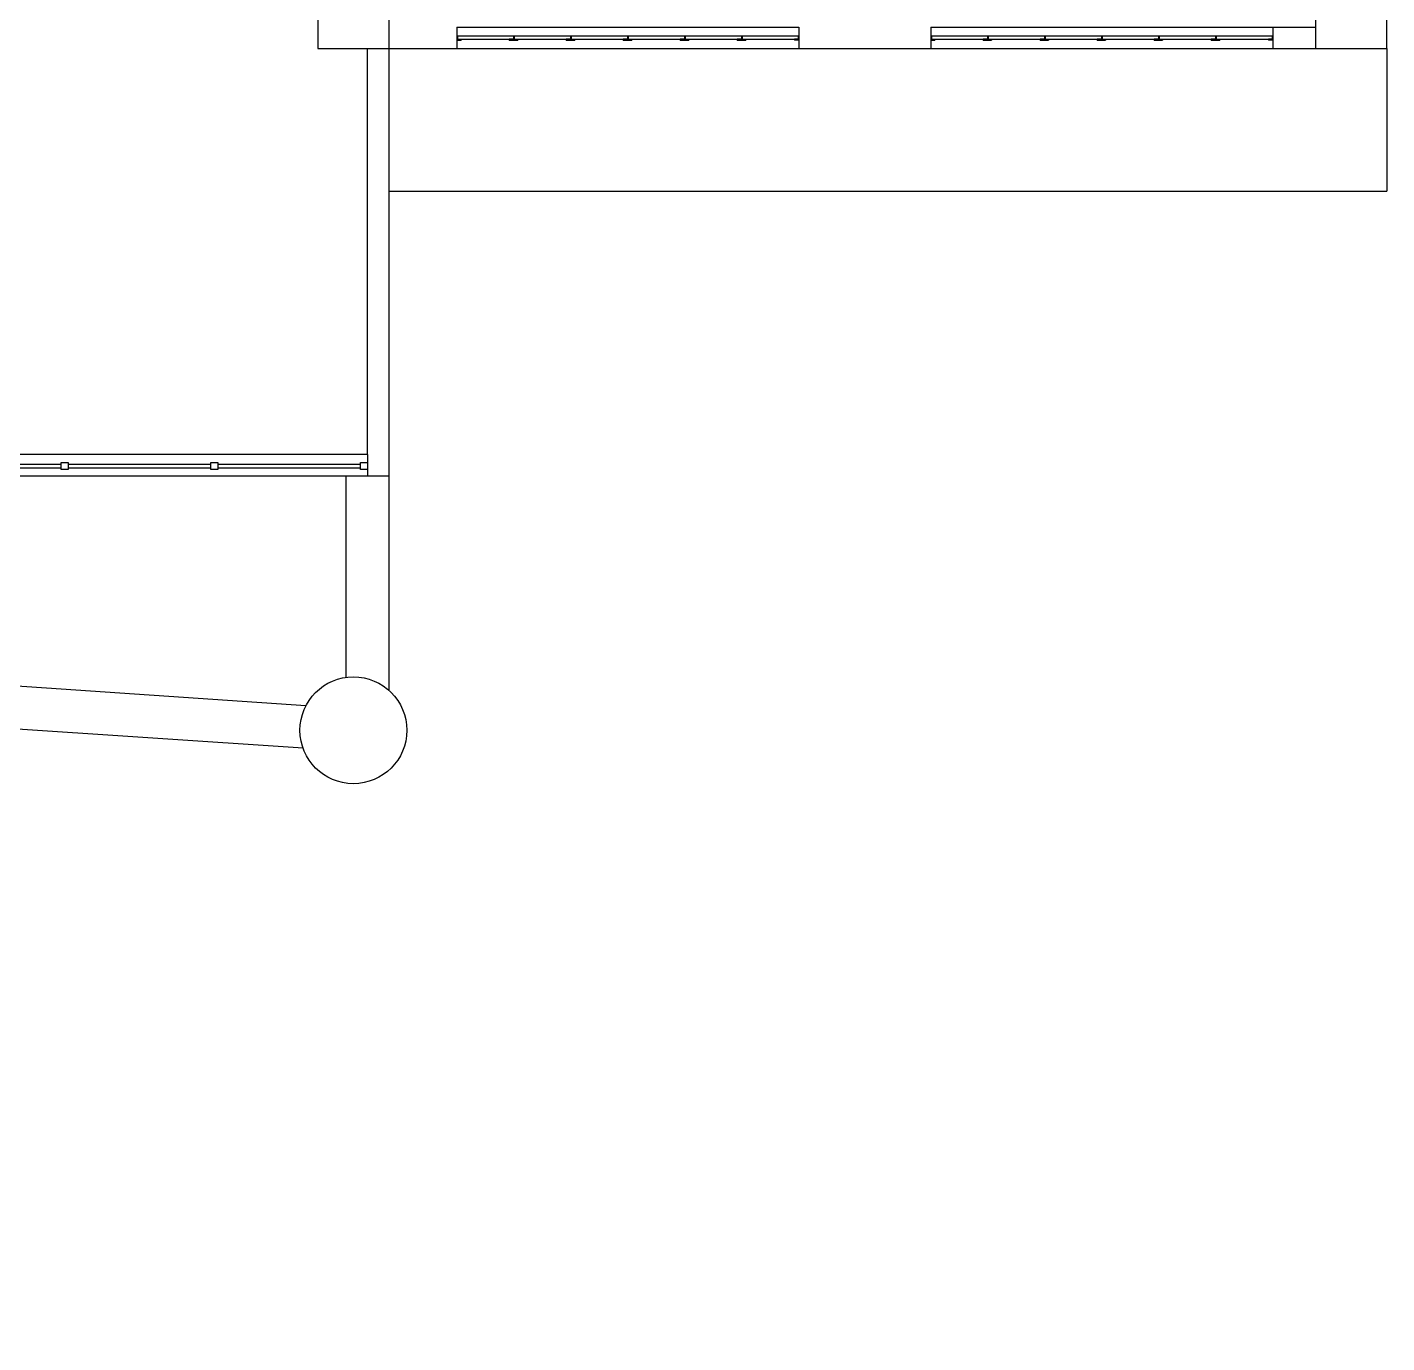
# Model space of a CAD drawing. Header units: millimetres. Extents: x -616979 to 2364082, y 43054 to 1637649.
# Drawn here: x -14090 to -4552, y 59125 to 68358 of the extents above; entities that cross this region are included whole.
import ezdxf

# ---------------------------------------------------------------- set-up
doc = ezdxf.new("R2010")
doc.units = ezdxf.units.MM
doc.linetypes.add('HIDDEN', pattern=[0.375, 0.25, -0.125])
for name, color, linetype in [('a-broken line', 8, 'HIDDEN'), ('a-column', 7, 'Continuous'), ('a-construcion', 8, 'Continuous'), ('a-wall', 5, 'Continuous'), ('a-windows', 7, 'Continuous')]:
    doc.layers.add(name, color=color, linetype=linetype)

msp = doc.modelspace()

# ---------------------------------------------------------------- hatches: boundary and pattern name
at = {"layer": 'a-windows'}
for points in [[(-11071.948, 68298.109), (-11076.948, 68298.109), (-11076.948, 68268.109), (-11046.948, 68268.109), (-11046.948, 68273.109), (-11071.948, 68273.109)], [(-10649.448, 68268.109), (-10649.448, 68273.109), (-10674.448, 68273.109), (-10674.448, 68298.109), (-10679.448, 68298.109), (-10679.448, 68273.109), (-10709.448, 68273.109), (-10709.448, 68268.109)], [(-10249.448, 68268.109), (-10249.448, 68273.109), (-10274.448, 68273.109), (-10274.448, 68298.109), (-10279.448, 68298.109), (-10279.448, 68273.109), (-10309.448, 68273.109), (-10309.448, 68268.109)], [(-9849.448, 68268.109), (-9849.448, 68273.109), (-9874.448, 68273.109), (-9874.448, 68298.109), (-9879.448, 68298.109), (-9879.448, 68273.109), (-9909.448, 68273.109), (-9909.448, 68268.109)], [(-9449.448, 68268.109), (-9449.448, 68273.109), (-9474.448, 68273.109), (-9474.448, 68298.109), (-9479.448, 68298.109), (-9479.448, 68273.109), (-9509.448, 68273.109), (-9509.448, 68268.109)], [(-9049.448, 68268.109), (-9049.448, 68273.109), (-9074.448, 68273.109), (-9074.448, 68298.109), (-9079.448, 68298.109), (-9079.448, 68273.109), (-9109.448, 68273.109), (-9109.448, 68268.109)], [(-8681.948, 68273.109), (-8706.948, 68273.109), (-8706.948, 68268.109), (-8676.948, 68268.109), (-8676.948, 68298.109), (-8681.948, 68298.109)], [(-7746.948, 68298.109), (-7751.948, 68298.109), (-7751.948, 68268.109), (-7721.948, 68268.109), (-7721.948, 68273.109), (-7746.948, 68273.109)], [(-7324.448, 68268.109), (-7324.448, 68273.109), (-7349.448, 68273.109), (-7349.448, 68298.109), (-7354.448, 68298.109), (-7354.448, 68273.109), (-7384.448, 68273.109), (-7384.448, 68268.109)], [(-6924.448, 68268.109), (-6924.448, 68273.109), (-6949.448, 68273.109), (-6949.448, 68298.109), (-6954.448, 68298.109), (-6954.448, 68273.109), (-6984.448, 68273.109), (-6984.448, 68268.109)], [(-6524.448, 68268.109), (-6524.448, 68273.109), (-6549.448, 68273.109), (-6549.448, 68298.109), (-6554.448, 68298.109), (-6554.448, 68273.109), (-6584.448, 68273.109), (-6584.448, 68268.109)], [(-6124.448, 68268.109), (-6124.448, 68273.109), (-6149.448, 68273.109), (-6149.448, 68298.109), (-6154.448, 68298.109), (-6154.448, 68273.109), (-6184.448, 68273.109), (-6184.448, 68268.109)], [(-5724.448, 68268.109), (-5724.448, 68273.109), (-5749.448, 68273.109), (-5749.448, 68298.109), (-5754.448, 68298.109), (-5754.448, 68273.109), (-5784.448, 68273.109), (-5784.448, 68268.109)], [(-5356.948, 68273.109), (-5381.948, 68273.109), (-5381.948, 68268.109), (-5351.948, 68268.109), (-5351.948, 68298.109), (-5356.948, 68298.109)]]:
    msp.add_hatch(color=256, dxfattribs=at).paths.add_polyline_path(points)

# ---------------------------------------------------------------- linework, layer by layer
for p, q in [((-11851.948, 63795.21), (-11851.948, 65208.109)), ((-11551.948, 63703.067), (-11551.948, 65208.109)), ((-12134.773, 63596.337), (-18448.944, 64022.011)), ((-12154.952, 63297.016), (-18469.123, 63722.69))]:
    msp.add_line(p, q)
msp.add_arc((-55726.948, 90533.109), 78378.059, 336.37627844, 49.56052121)
at = {"layer": 'a-broken line', "linetype": 'ByBlock'}
for p, q in [((-9879.448, 68298.109), (-9874.448, 68298.109)), ((-9879.448, 68298.109), (-9879.448, 68273.109)), ((-9874.448, 68298.109), (-9874.448, 68273.109)), ((-5356.948, 68298.109), (-5351.948, 68298.109)), ((-11046.948, 68273.109), (-11046.948, 68268.109)), ((-10649.448, 68273.109), (-10649.448, 68268.109)), ((-9874.448, 68273.109), (-9849.448, 68273.109)), ((-9849.448, 68273.109), (-9849.448, 68268.109))]:
    msp.add_line(p, q, dxfattribs=at)
at = {"layer": 'a-column'}
for points in [[(-11551.948, 68708.109), (-12051.948, 68708.109), (-12051.948, 68208.109), (-11551.948, 68208.109)], [(-4551.948, 68708.109), (-5051.948, 68708.109), (-5051.948, 68208.109), (-4551.948, 68208.109)]]:
    msp.add_lwpolyline(points, close=True, dxfattribs=at)
msp.add_circle((-11801.948, 63423.558), 375, dxfattribs=at)
at = {"layer": 'a-construcion'}
for p in [(-4551.948, 68208.109), (-11551.948, 67208.109)]:
    msp.add_line(p, (-4551.948, 67208.109), dxfattribs=at)
for radius, start, end in [(72110.798, 335.06515321, 50.87164645), (70610.798, 336.25456373, 49.68223593)]:
    msp.add_arc((-55726.948, 90533.109), radius, start, end, dxfattribs=at)
at = {"layer": 'a-wall', "color": 7}
for p, q in [((-5351.948, 68358.109), (-5051.948, 68358.109)), ((-8676.948, 68208.109), (-7751.948, 68208.109)), ((-5351.948, 68208.109), (-5051.948, 68208.109))]:
    msp.add_line(p, q, dxfattribs=at)
at = {"layer": 'a-wall'}
for p, q in [((-11701.948, 65358.109), (-11701.948, 68208.109)), ((-11551.948, 65208.109), (-11551.948, 68208.109)), ((-11551.948, 68208.109), (-11076.948, 68208.109)), ((-11701.948, 65358.109), (-11701.948, 65208.109))]:
    msp.add_line(p, q, dxfattribs=at)
at = {"layer": 'a-wall', "linetype": 'ByBlock'}
for p, q in [((-11701.948, 65358.109), (-25401.948, 65358.109)), ((-11551.948, 65208.109), (-25401.948, 65208.109))]:
    msp.add_line(p, q, dxfattribs=at)
at = {"layer": 'a-windows'}
for p, q in [((-11076.948, 68358.109), (-8676.948, 68358.109)), ((-11076.948, 68358.109), (-11076.948, 68208.109)), ((-11076.948, 68298.109), (-11076.948, 68268.109)), ((-11071.948, 68298.109), (-11076.948, 68298.109)), ((-11071.948, 68298.109), (-11071.948, 68273.109)), ((-10679.448, 68298.109), (-10674.448, 68298.109)), ((-10679.448, 68298.109), (-10679.448, 68273.109)), ((-10674.448, 68298.109), (-10674.448, 68273.109)), ((-10279.448, 68298.109), (-10279.448, 68273.109)), ((-10279.448, 68298.109), (-10274.448, 68298.109)), ((-10274.448, 68298.109), (-10274.448, 68273.109)), ((-9479.448, 68298.109), (-9479.448, 68273.109)), ((-9479.448, 68298.109), (-9474.448, 68298.109)), ((-9474.448, 68298.109), (-9474.448, 68273.109)), ((-9079.448, 68298.109), (-9074.448, 68298.109)), ((-9079.448, 68298.109), (-9079.448, 68273.109)), ((-9074.448, 68298.109), (-9074.448, 68273.109)), ((-8681.948, 68298.109), (-8676.948, 68298.109)), ((-8681.948, 68298.109), (-8681.948, 68273.109)), ((-8676.948, 68358.109), (-8676.948, 68208.109)), ((-8676.948, 68298.109), (-8676.948, 68268.109)), ((-7751.948, 68358.109), (-5351.948, 68358.109)), ((-7751.948, 68358.109), (-7751.948, 68208.109)), ((-7751.948, 68298.109), (-7751.948, 68268.109)), ((-7746.948, 68298.109), (-7751.948, 68298.109)), ((-7746.948, 68298.109), (-7746.948, 68273.109)), ((-7354.448, 68298.109), (-7354.448, 68273.109)), ((-7354.448, 68298.109), (-7349.448, 68298.109)), ((-7349.448, 68298.109), (-7349.448, 68273.109)), ((-6954.448, 68298.109), (-6954.448, 68273.109)), ((-6954.448, 68298.109), (-6949.448, 68298.109)), ((-6949.448, 68298.109), (-6949.448, 68273.109)), ((-6554.448, 68298.109), (-6549.448, 68298.109)), ((-6554.448, 68298.109), (-6554.448, 68273.109)), ((-6549.448, 68298.109), (-6549.448, 68273.109)), ((-6154.448, 68298.109), (-6154.448, 68273.109)), ((-6154.448, 68298.109), (-6149.448, 68298.109)), ((-6149.448, 68298.109), (-6149.448, 68273.109)), ((-5754.448, 68298.109), (-5749.448, 68298.109)), ((-5754.448, 68298.109), (-5754.448, 68273.109)), ((-5749.448, 68298.109), (-5749.448, 68273.109)), ((-5356.948, 68298.109), (-5356.948, 68273.109)), ((-5351.948, 68358.109), (-5351.948, 68208.109)), ((-5351.948, 68298.109), (-5351.948, 68268.109)), ((-11076.948, 68268.109), (-11046.948, 68268.109)), ((-11076.948, 68208.109), (-8676.948, 68208.109)), ((-11071.948, 68273.109), (-11046.948, 68273.109)), ((-10709.448, 68268.109), (-10709.448, 68273.109)), ((-10679.448, 68273.109), (-10709.448, 68273.109)), ((-10709.448, 68268.109), (-10649.448, 68268.109)), ((-10674.448, 68273.109), (-10649.448, 68273.109)), ((-10279.448, 68273.109), (-10309.448, 68273.109)), ((-10309.448, 68268.109), (-10309.448, 68273.109)), ((-10309.448, 68268.109), (-10249.448, 68268.109)), ((-10274.448, 68273.109), (-10249.448, 68273.109)), ((-10249.448, 68273.109), (-10249.448, 68268.109)), ((-9909.448, 68268.109), (-9909.448, 68273.109)), ((-9879.448, 68273.109), (-9909.448, 68273.109)), ((-9909.448, 68268.109), (-9849.448, 68268.109)), ((-9479.448, 68273.109), (-9509.448, 68273.109)), ((-9509.448, 68268.109), (-9509.448, 68273.109)), ((-9509.448, 68268.109), (-9449.448, 68268.109)), ((-9474.448, 68273.109), (-9449.448, 68273.109)), ((-9449.448, 68273.109), (-9449.448, 68268.109)), ((-9109.448, 68268.109), (-9109.448, 68273.109)), ((-9079.448, 68273.109), (-9109.448, 68273.109)), ((-9109.448, 68268.109), (-9049.448, 68268.109)), ((-9074.448, 68273.109), (-9049.448, 68273.109)), ((-9049.448, 68273.109), (-9049.448, 68268.109)), ((-8706.948, 68273.109), (-8706.948, 68268.109)), ((-8681.948, 68273.109), (-8706.948, 68273.109)), ((-8676.948, 68268.109), (-8706.948, 68268.109)), ((-7751.948, 68268.109), (-7721.948, 68268.109)), ((-7751.948, 68208.109), (-5351.948, 68208.109)), ((-7746.948, 68273.109), (-7721.948, 68273.109)), ((-7721.948, 68273.109), (-7721.948, 68268.109)), ((-7354.448, 68273.109), (-7384.448, 68273.109)), ((-7384.448, 68268.109), (-7384.448, 68273.109)), ((-7384.448, 68268.109), (-7324.448, 68268.109)), ((-7349.448, 68273.109), (-7324.448, 68273.109)), ((-7324.448, 68273.109), (-7324.448, 68268.109)), ((-6954.448, 68273.109), (-6984.448, 68273.109)), ((-6984.448, 68268.109), (-6984.448, 68273.109)), ((-6984.448, 68268.109), (-6924.448, 68268.109)), ((-6949.448, 68273.109), (-6924.448, 68273.109)), ((-6924.448, 68273.109), (-6924.448, 68268.109)), ((-6584.448, 68268.109), (-6584.448, 68273.109)), ((-6554.448, 68273.109), (-6584.448, 68273.109)), ((-6584.448, 68268.109), (-6524.448, 68268.109)), ((-6549.448, 68273.109), (-6524.448, 68273.109)), ((-6524.448, 68273.109), (-6524.448, 68268.109)), ((-6154.448, 68273.109), (-6184.448, 68273.109)), ((-6184.448, 68268.109), (-6184.448, 68273.109)), ((-6184.448, 68268.109), (-6124.448, 68268.109)), ((-6149.448, 68273.109), (-6124.448, 68273.109)), ((-6124.448, 68273.109), (-6124.448, 68268.109)), ((-5784.448, 68268.109), (-5784.448, 68273.109)), ((-5754.448, 68273.109), (-5784.448, 68273.109)), ((-5784.448, 68268.109), (-5724.448, 68268.109)), ((-5749.448, 68273.109), (-5724.448, 68273.109)), ((-5724.448, 68273.109), (-5724.448, 68268.109)), ((-5381.948, 68273.109), (-5381.948, 68268.109)), ((-5356.948, 68273.109), (-5381.948, 68273.109)), ((-5351.948, 68268.109), (-5381.948, 68268.109))]:
    msp.add_line(p, q, dxfattribs=at)
at = {"layer": 'a-windows', "linetype": 'ByBlock'}
for p, q in [((-14851.948, 65290.277), (-13851.948, 65290.277)), ((-14851.948, 65266.277), (-13851.948, 65266.277)), ((-13851.948, 65303.277), (-13801.948, 65303.277)), ((-13851.948, 65253.277), (-13851.948, 65303.277)), ((-13851.948, 65303.277), (-13801.948, 65303.277)), ((-13851.948, 65253.277), (-13851.948, 65303.277)), ((-13801.948, 65253.277), (-13851.948, 65253.277)), ((-13801.948, 65253.277), (-13851.948, 65253.277)), ((-13801.948, 65303.277), (-13801.948, 65253.277)), ((-13801.948, 65303.277), (-13801.948, 65253.277)), ((-13801.948, 65290.277), (-12801.948, 65290.277)), ((-13801.948, 65266.277), (-12801.948, 65266.277)), ((-12801.948, 65303.277), (-12751.948, 65303.277)), ((-12801.948, 65253.277), (-12801.948, 65303.277)), ((-12801.948, 65303.277), (-12751.948, 65303.277)), ((-12801.948, 65253.277), (-12801.948, 65303.277)), ((-12751.948, 65253.277), (-12801.948, 65253.277)), ((-12751.948, 65253.277), (-12801.948, 65253.277)), ((-12751.948, 65303.277), (-12751.948, 65253.277)), ((-12751.948, 65303.277), (-12751.948, 65253.277)), ((-12751.948, 65290.277), (-11751.948, 65290.277)), ((-12751.948, 65266.277), (-11751.948, 65266.277)), ((-11751.948, 65303.277), (-11701.948, 65303.277)), ((-11751.948, 65253.277), (-11751.948, 65303.277)), ((-11701.948, 65253.277), (-11751.948, 65253.277)), ((-11701.948, 65303.277), (-11701.948, 65253.277))]:
    msp.add_line(p, q, dxfattribs=at)
at = {"layer": 'a-windows'}
for points in [[(-11071.948, 68298.109), (-8681.948, 68298.109)], [(-7746.948, 68298.109), (-5356.948, 68298.109)], [(-11071.948, 68273.109), (-8681.948, 68273.109)], [(-7746.948, 68273.109), (-5356.948, 68273.109)]]:
    msp.add_lwpolyline(points, dxfattribs=at)

doc.saveas('drawing.dxf')
